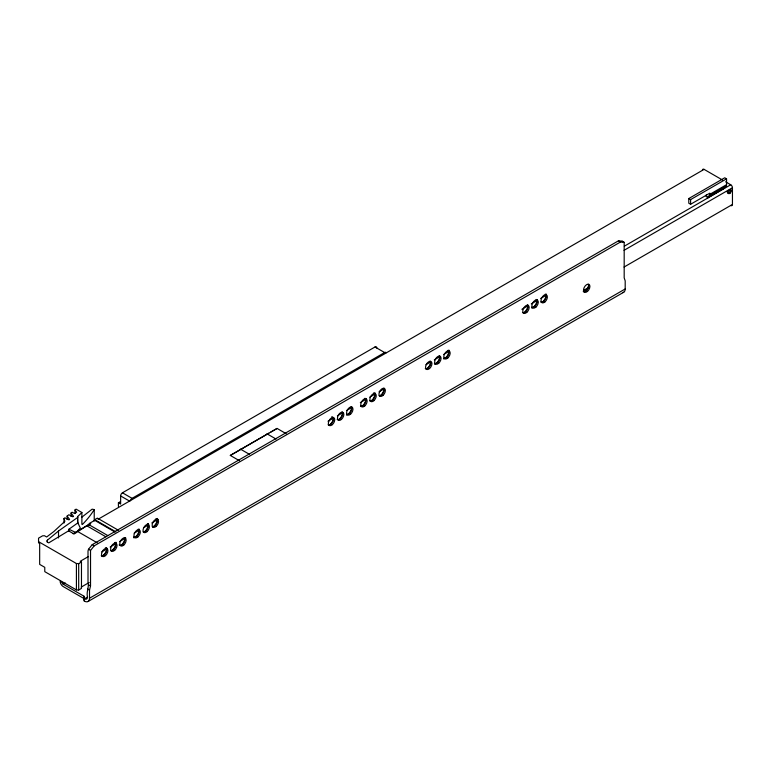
<?xml version="1.0" encoding="UTF-8"?>
<svg xmlns="http://www.w3.org/2000/svg" width="771" height="771" viewBox="0 0 771 771"><rect width="100%" height="100%" fill="white"/><g stroke="black" fill="none" stroke-linecap="round" stroke-linejoin="round"><path stroke-width="1.16" d="M74.999 513.447L74.999 509.968L76.078 509.13L81.89 512.493L81.88 523.837A1.397 0.569 -71.7 0 0 81.938 524.241A1.446 0.588 -72 0 0 82.218 524.482A1.503 0.607 -72.3 0 0 82.478 524.386L82.622 524.261A166.122 95.903 0 0 0 94.226 509.612L92.134 509.178L81.687 517.293M89.272 525.321L89.32 523.461L94.727 520.338L114.84 531.961M706.477 194.774A3.296 1.899 60 0 0 705.947 196.171L707.768 197.81L709.31 195.728L726.022 186.081A3.296 1.899 60 0 0 726.552 184.683L726.552 178.843L724.73 177.783L688.782 198.542L688.782 203.216L690.604 204.267L709.84 193.164L709.84 194.331A3.296 1.899 60 0 1 709.31 195.728M707.768 197.81L724.48 188.163L726.022 186.081M84.039 598.585L83.972 596.205L63.193 584.206A1.436 0.829 60 0 1 62.181 582.452L60.157 581.286A4.298 2.477 60 0 0 63.193 586.548L84.463 598.826A4.298 2.477 60 0 0 87.499 597.072C86.092 591.877 89.426 586.789 88.01 581.816L88.01 550.947L88.511 549.26L92.221 544.654L618.448 240.831L622.158 241.169L624.182 242.335L624.182 277.859L625.194 280.866L625.194 288.971A7.161 4.134 60 0 1 622.428 292.585M83.972 598.537L84.463 601.158A7.161 4.134 60 0 0 89.523 598.238L89.523 590.133L90.535 585.96L90.535 550.436L94.245 545.82L620.482 242.007L624.182 242.335M77.447 531.094L80.309 528.077L77.89 522.863L77.572 516.589A166.122 95.903 0 0 0 81.89 512.493M47.407 542.37L47.407 540.163L58.519 531.007L77.89 517.274M64.022 523.085L64.022 518.488L64.899 517.813L68.927 519.876L69.573 519.375L67.116 516.098L68.841 514.749L72.869 516.811L73.515 516.319L71.057 513.033L72.108 512.214L74.787 513.592L76.647 512.156L74.999 509.968M68.898 531.315L68.898 529.234L77.89 522.863M47.407 540.163A2.862 1.658 0 0 0 47.725 542.283L48.737 542.871L68.561 530.843L74.055 534.014L88.675 524.531L107.873 535.614M102.186 556.267L103.998 555.168A4.51 2.602 -60 0 0 106.6 550.889A4.51 2.602 -60 0 0 105.376 547.757M103.998 555.168L102.996 555.746A4.51 2.602 -60 0 1 101.242 555.727M239.415 460.701L230.307 455.439L277.088 428.435L286.195 433.697M118.406 506.393L118.406 502.798L120.633 504.08L120.633 495.955A2.573 1.484 -60 0 1 122.454 492.794L374.995 346.989L384.623 352.549A2.573 1.484 -60 0 1 386.242 352.752M118.406 502.798L120.478 501.593M94.727 520.338L94.727 519.644L97.368 518.112L118.493 530.313M130.338 500.803A2.573 1.484 -60 0 1 132.072 498.345L384.623 352.549M73.052 533.715L90.785 523.48M98.081 519.259L704.096 169.379L722.533 180.029M230.307 455.439L268.771 433.235M270.843 432.03L277.088 428.435M688.782 198.542L690.604 199.593L726.552 178.843M709.84 194.331L726.552 184.683M707.884 196.923L724.586 187.276M707.768 197.222L724.48 187.575M624.337 246.18L730.725 184.761A2.438 1.407 60 0 1 732.45 187.739L732.45 204.469A2.438 1.407 60 0 1 730.725 205.462M88.212 556.672L80.232 561.288L81.475 562.001L81.475 588.389L78.69 589.998L76.416 589.911L44.776 571.648L44.776 567.331L39.668 564.382L39.668 543.478L38.55 542.832L38.55 538.158L42.598 535.816L44.467 535.729L46.665 536.992L53.825 531.547L64.88 521.312L64.022 518.488M38.55 541.666L76.416 563.524L78.69 563.611L81.475 562.001M101.801 551.843L107.015 548.827M110.147 547.024L116.402 543.41M119.524 541.608L125.779 537.994M134.115 533.185L139.329 530.178M143.502 527.769L148.707 524.762M151.839 522.95L158.094 519.346M328.003 421.245L333.217 418.239M337.38 415.829L342.594 412.822M346.767 410.413L351.981 407.406M360.317 402.587L365.531 399.58M369.695 397.171L374.908 394.164M379.081 391.755L384.295 388.748M425.987 364.673L430.16 362.264M434.324 359.864L439.537 356.848M443.71 354.448L448.924 351.431M521.89 309.306L528.145 305.692M531.267 303.89L536.481 300.883M540.654 298.473L545.858 295.466M624.038 250.324L732.45 187.739M63.193 584.206L65.284 583.001M583.387 290.522L588.601 287.516M624.038 267.055L732.45 204.469M584.254 291.563L586.326 290.368M81.225 587.097L89.214 582.481M84.463 598.826L87.586 597.014M89.523 598.238L625.194 288.971M88.039 601.515L623.71 292.248M68.898 529.234L76.021 532.597M725.607 181.802L730.725 184.761M730.272 190.051L731.284 190.63M727.034 191.921L728.046 192.499M618.448 240.831L620.482 242.007M266.959 433.803L276.076 439.065M240.427 449.117L249.544 454.379M122.454 492.794L132.072 498.345M120.633 495.955L129.287 500.948M94.727 519.644L115.852 531.836M89.32 523.461L90.236 523.981L88.675 524.531M86.66 525.697L105.858 536.78M78.025 531.72L97.223 542.803M92.221 544.654L94.245 545.82M88.511 549.26L90.535 550.436M88.511 584.794L90.535 585.96M87.499 588.967L89.523 590.133M690.604 199.593L690.604 204.267M622.158 241.169L622.158 241.66M94.226 509.612L94.226 521.051M83.972 596.205L84.039 600.917M78.69 563.611L78.69 589.998M77.572 516.589L77.572 523.605M76.416 563.524L76.416 589.911M71.057 513.033L71.057 516.512M67.116 516.098L67.116 519.577M58.519 531.007L58.519 537.975M364.982 398.25A4.51 2.602 -60 0 1 364.982 403.455A4.51 2.602 -60 0 1 360.471 406.066M138.154 529.205A4.51 2.602 -60 0 1 138.154 534.419A4.51 2.602 -60 0 1 133.643 537.021M156.002 518.526A4.51 2.602 -60 0 1 156.706 523.268A4.51 2.602 -60 0 1 152.253 526.651M537.05 299.996A6.37 3.682 -60 0 1 531.836 308.14M528.53 307.272A6.37 3.682 -60 0 1 528.039 305.2M157.265 518.449A6.37 3.682 -60 0 1 152.812 527.036M148.36 525.215A6.37 3.682 -60 0 1 148.36 523.586M546.109 293.953A6.37 3.682 -60 0 1 541.656 302.54M537.638 302.01A6.37 3.682 -60 0 1 537.146 299.938M588.34 284.258A4.51 2.602 -60 0 1 587.377 289.462A4.51 2.602 -60 0 1 583.242 291.477M527.933 305.258A6.37 3.682 -60 0 1 523.432 313.055M114.484 542.495A4.51 2.602 -60 0 1 115.197 547.237A4.51 2.602 -60 0 1 110.735 550.619M124.304 537.638A4.51 2.602 -60 0 1 123.601 543.198A4.51 2.602 -60 0 1 119.148 544.952M124.912 537.936A6.37 3.682 -60 0 1 121.114 545.27M115.958 543.921A6.37 3.682 -60 0 1 115.958 542.292M448.018 350.313A4.51 2.602 -60 0 1 448.182 355.209A4.51 2.602 -60 0 1 443.884 358.284M365.917 398.79A6.37 3.682 -60 0 1 361.406 406.596M448.895 350.073A6.37 3.682 -60 0 1 443.739 359.007M439.836 356.115A6.37 3.682 -60 0 1 434.622 364.269M373.713 392.834A4.51 2.602 -60 0 1 374.263 397.884A4.51 2.602 -60 0 1 369.588 400.804M374.976 392.747A6.37 3.682 -60 0 1 370.523 401.334M366.071 399.523A6.37 3.682 -60 0 1 366.013 398.732M383.794 388.324A4.51 2.602 -60 0 1 383.023 393.239A4.51 2.602 -60 0 1 379.081 395.696M384.141 388.276A6.37 3.682 -60 0 1 379.64 396.072M331.771 416.745A4.51 2.602 -60 0 1 332.908 421.535A4.51 2.602 -60 0 1 328.07 424.773M333.457 418.345A6.37 3.682 -60 0 1 329.005 425.303M439.229 355.826A4.51 2.602 -60 0 1 438.718 361.079A4.51 2.602 -60 0 1 434.391 363.382M430.112 361.088A4.51 2.602 -60 0 1 429.601 366.341A4.51 2.602 -60 0 1 425.274 368.644M588.639 285.058A6.37 3.682 -60 0 1 584.187 292.016M147.271 523.943A4.51 2.602 -60 0 1 147.444 528.839A4.51 2.602 -60 0 1 143.136 531.913M148.148 523.702A6.37 3.682 -60 0 1 143.695 532.289M527.325 304.959A4.51 2.602 -60 0 1 527.171 309.605A4.51 2.602 -60 0 1 523.297 312.737M522.873 312.679A4.51 2.602 -60 0 1 522.487 312.525M115.746 542.418A6.37 3.682 -60 0 1 111.294 551.005M545.222 294.185A4.51 2.602 -60 0 1 545.222 299.399A4.51 2.602 -60 0 1 540.712 302.001M536.115 299.447A4.51 2.602 -60 0 1 536.115 304.661A4.51 2.602 -60 0 1 531.605 307.263M139.04 528.964A6.37 3.682 -60 0 1 133.884 537.898M106.629 547.68A6.37 3.682 -60 0 1 102.89 555.795M351.74 406.982A6.37 3.682 -60 0 1 346.526 415.126M342.623 412.244A6.37 3.682 -60 0 1 338.826 419.578M430.671 362.225A6.37 3.682 -60 0 1 426.922 368.711M342.016 411.945A4.51 2.602 -60 0 1 341.505 417.207A4.51 2.602 -60 0 1 337.178 419.511M351.133 406.683A4.51 2.602 -60 0 1 350.805 411.647A4.51 2.602 -60 0 1 346.671 414.403M374.995 346.989A2.573 1.484 -60 0 1 376.826 348.039M702.4 170.073A2.438 1.407 60 0 1 704.096 169.379M730.253 190.35A2.294 1.32 -60 0 1 729.154 192.471A2.294 1.32 -60 0 1 727.506 192.972M447.797 357.995A4.51 2.602 -60 0 0 449.233 351.007A4.51 2.602 -60 0 0 443.894 355.739A4.51 2.602 -60 0 0 447.797 357.995M137.942 536.895A4.51 2.602 -60 0 0 139.378 529.908A4.51 2.602 -60 0 0 134.038 534.64A4.51 2.602 -60 0 0 137.942 536.895M114.657 550.34A4.51 2.602 -60 0 0 116.084 543.353A4.51 2.602 -60 0 0 110.745 548.085A4.51 2.602 -60 0 0 114.657 550.34M105.54 555.602A4.51 2.602 -60 0 0 106.967 548.615A4.51 2.602 -60 0 0 101.637 553.347A4.51 2.602 -60 0 0 105.54 555.602M123.765 545.078A4.51 2.602 -60 0 0 125.201 538.091A4.51 2.602 -60 0 0 119.862 542.823A4.51 2.602 -60 0 0 123.765 545.078M438.689 363.257A4.51 2.602 -60 0 0 440.116 356.269A4.51 2.602 -60 0 0 434.777 361.001A4.51 2.602 -60 0 0 438.689 363.257M364.77 405.941A4.51 2.602 -60 0 0 366.196 398.954A4.51 2.602 -60 0 0 360.857 403.686A4.51 2.602 -60 0 0 364.77 405.941M373.877 400.679A4.51 2.602 -60 0 0 375.313 393.692A4.51 2.602 -60 0 0 369.974 398.424A4.51 2.602 -60 0 0 373.877 400.679M382.994 395.417A4.51 2.602 -60 0 0 384.421 388.43A4.51 2.602 -60 0 0 379.091 393.162A4.51 2.602 -60 0 0 382.994 395.417M429.572 368.519A4.51 2.602 -60 0 0 431.008 361.532A4.51 2.602 -60 0 0 425.669 366.264A4.51 2.602 -60 0 0 429.572 368.519M545.01 301.875A4.51 2.602 -60 0 0 546.437 294.888A4.51 2.602 -60 0 0 541.107 299.62A4.51 2.602 -60 0 0 545.01 301.875M587.541 291.351A4.51 2.602 -60 0 0 588.967 284.364A4.51 2.602 -60 0 0 583.637 289.096A4.51 2.602 -60 0 0 587.541 291.351M535.893 307.137A4.51 2.602 -60 0 0 537.329 300.15A4.51 2.602 -60 0 0 531.99 304.882A4.51 2.602 -60 0 0 535.893 307.137M526.786 312.4A4.51 2.602 -60 0 0 528.212 305.412A4.51 2.602 -60 0 0 522.883 310.144A4.51 2.602 -60 0 0 526.786 312.4M341.476 419.385A4.51 2.602 -60 0 0 342.902 412.398A4.51 2.602 -60 0 0 337.573 417.13A4.51 2.602 -60 0 0 341.476 419.385M350.593 414.123A4.51 2.602 -60 0 0 352.019 407.136A4.51 2.602 -60 0 0 346.68 411.868A4.51 2.602 -60 0 0 350.593 414.123M147.059 531.633A4.51 2.602 -60 0 0 148.485 524.646A4.51 2.602 -60 0 0 143.146 529.378A4.51 2.602 -60 0 0 147.059 531.633M332.368 424.648A4.51 2.602 -60 0 0 333.795 417.66A4.51 2.602 -60 0 0 328.456 422.392A4.51 2.602 -60 0 0 332.368 424.648M156.166 526.371A4.51 2.602 -60 0 0 157.602 519.384A4.51 2.602 -60 0 0 152.263 524.116A4.51 2.602 -60 0 0 156.166 526.371M730.089 193.136A2.294 1.32 -60 0 0 730.812 189.589A2.294 1.32 -60 0 0 728.103 191.989A2.294 1.32 -60 0 0 730.089 193.136"/></g></svg>
